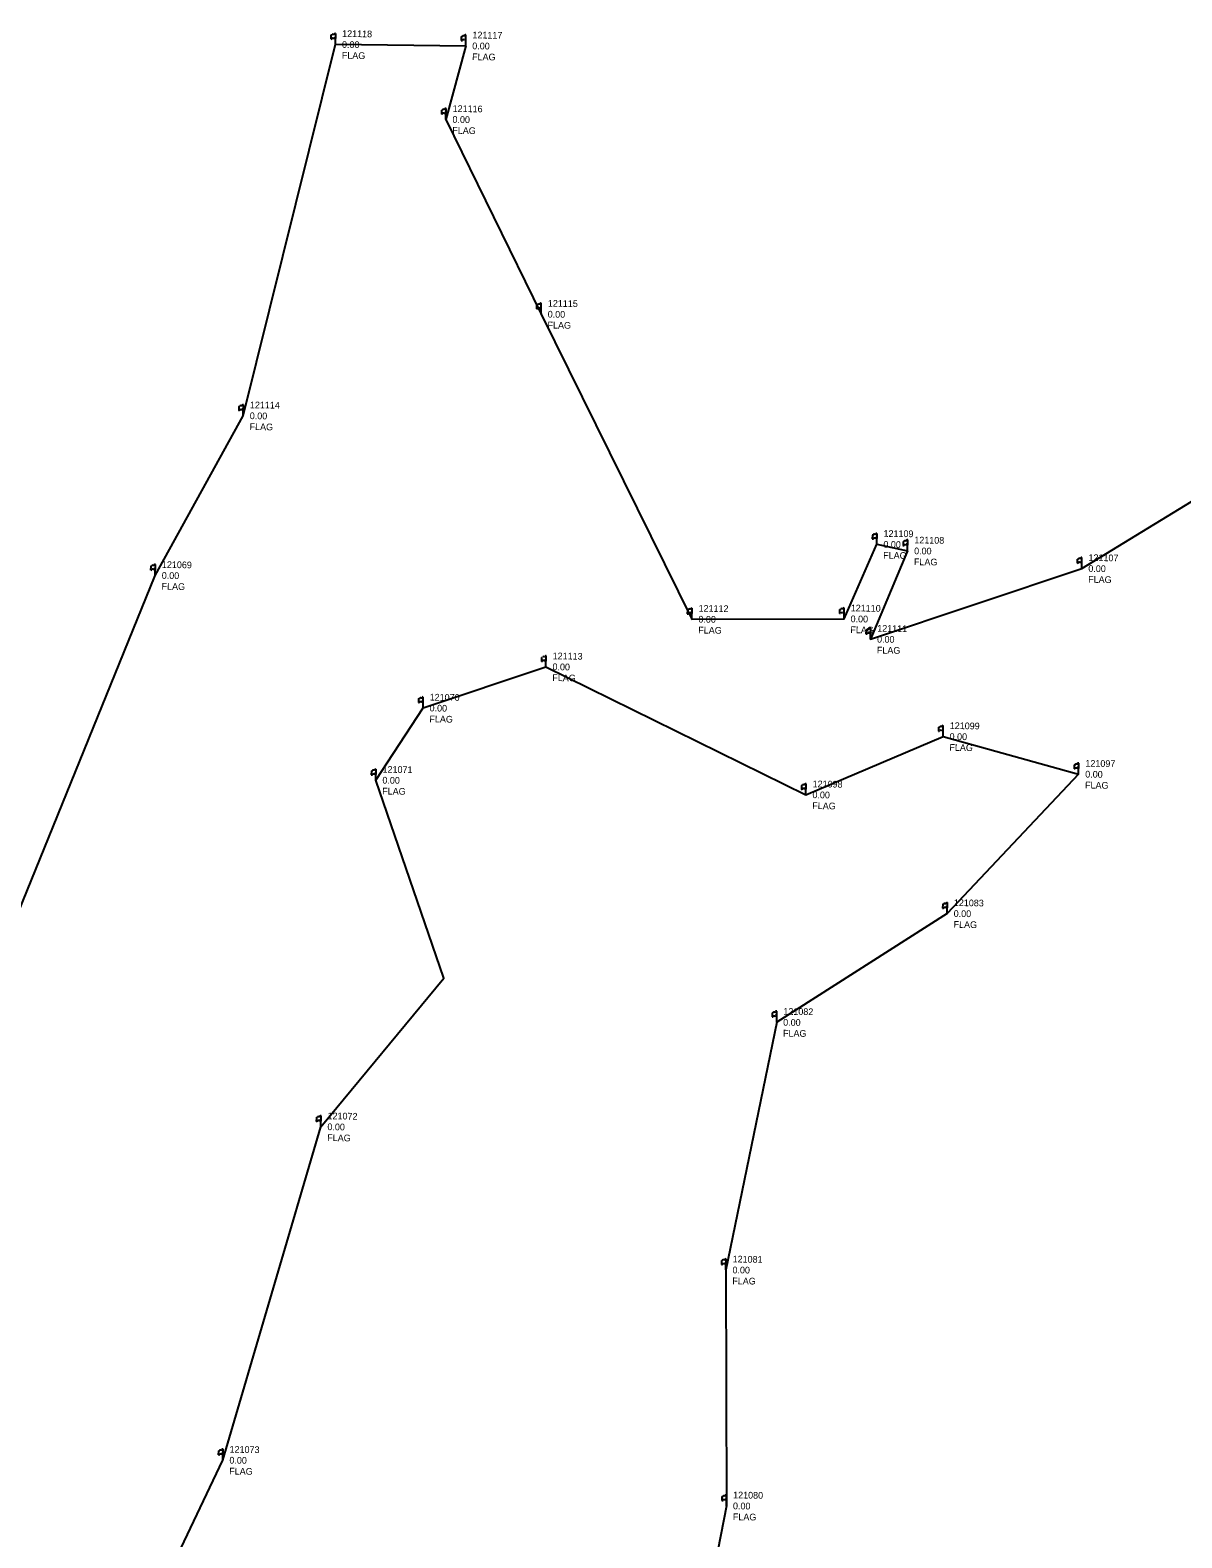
# Model space of a CAD drawing. Extents: x 84755 to 94190, y 99111 to 168318.
# Drawn here: x 86061.2 to 86198.6, y 137960.5 to 138140.4 of the extents above; entities that cross this region are included whole.
import ezdxf

# ---------------------------------------------------------------- set-up
doc = ezdxf.new("R2010")
doc.units = 0
for name, color, linetype in [('EX_PTS_TOPO_FGP', 7, 'Continuous'), ('EX_TOPO_FLAG', 7, 'Continuous'), ('S_DR_Swamp-marsh-wetland-Non-Permitted', 7, 'Continuous')]:
    doc.layers.add(name, color=color, linetype=linetype)

msp = doc.modelspace()

# ---------------------------------------------------------------- linework, layer by layer
at = {"layer": 'EX_TOPO_FLAG'}
for points in [[(86097.06, 138139.81), (86097.05, 138139.34)], [(86097.6, 138138.71), (86097.62, 138140.01)], [(86112.6, 138139.63), (86112.59, 138139.16)], [(86113.14, 138138.53), (86113.16, 138139.83)], [(86110.23, 138130.86), (86110.23, 138130.39)], [(86110.77, 138129.75), (86110.79, 138131.05)], [(86122.13, 138106.52), (86122.15, 138107.82)], [(86121.59, 138107.62), (86121.59, 138107.15)], [(86086.06, 138095.5), (86086.05, 138095.03)], [(86086.6, 138094.4), (86086.62, 138095.7)], [(86161.64, 138080.16), (86161.63, 138079.69)], [(86162.18, 138079.06), (86162.2, 138080.36)], [(86165.3, 138079.39), (86165.3, 138078.92)], [(86165.84, 138078.28), (86165.86, 138079.58)], [(86186.08, 138077.29), (86186.08, 138076.82)], [(86186.62, 138076.18), (86186.64, 138077.48)], [(86075.56, 138076.45), (86075.55, 138075.98)], [(86076.1, 138075.35), (86076.12, 138076.65)], [(86139.58, 138071.23), (86139.57, 138070.76)], [(86140.12, 138070.13), (86140.13, 138071.43)], [(86157.73, 138071.27), (86157.72, 138070.8)], [(86158.27, 138070.17), (86158.29, 138071.47)], [(86160.89, 138068.85), (86160.88, 138068.38)], [(86161.43, 138067.74), (86161.45, 138069.04)], [(86122.17, 138065.56), (86122.16, 138065.08)], [(86122.71, 138064.45), (86122.73, 138065.75)], [(86107.5, 138060.64), (86107.5, 138060.17)], [(86108.04, 138059.53), (86108.06, 138060.83)], [(86170.08, 138056.13), (86170.1, 138057.43)], [(86169.54, 138057.23), (86169.53, 138056.76)], [(86101.88, 138052.02), (86101.87, 138051.55)], [(86102.42, 138050.92), (86102.44, 138052.22)], [(86185.71, 138052.74), (86185.71, 138052.27)], [(86186.25, 138051.64), (86186.27, 138052.94)], [(86153.18, 138050.28), (86153.17, 138049.81)], [(86153.72, 138049.18), (86153.74, 138050.48)], [(86170.03, 138036.11), (86170.02, 138035.64)], [(86170.57, 138035.01), (86170.59, 138036.31)], [(86150.23, 138022.04), (86150.24, 138023.34)], [(86149.68, 138023.15), (86149.68, 138022.68)], [(86095.32, 138010.67), (86095.31, 138010.2)], [(86095.86, 138009.57), (86095.88, 138010.87)], [(86143.64, 137993.59), (86143.63, 137993.12)], [(86144.18, 137992.49), (86144.2, 137993.79)], [(86084.17, 137969.79), (86084.19, 137971.09)], [(86083.63, 137970.89), (86083.62, 137970.42)], [(86144.24, 137964.35), (86144.26, 137965.65)], [(86143.7, 137965.45), (86143.69, 137964.98)]]:
    msp.add_lwpolyline(points, dxfattribs=at)
for centre, start, end in [((86097.05, 138139.55), 269.1728, 309.4902), ((86097.06, 138140.02), 269.1728, 309.4902), ((86097.33, 138139.22), 89.1728, 129.4902), ((86097.33, 138139.69), 89.1728, 129.4902), ((86097.33, 138139.65), 269.1728, 309.4902), ((86097.34, 138140.12), 269.1728, 309.4902), ((86097.61, 138139.32), 89.1728, 129.4902), ((86097.61, 138139.79), 89.1728, 129.4902), ((86112.6, 138139.38), 269.1728, 309.4902), ((86112.6, 138139.85), 269.1728, 309.4902), ((86112.87, 138139.05), 89.1728, 129.4902), ((86112.88, 138139.52), 89.1728, 129.4902), ((86112.87, 138139.48), 269.1728, 309.4902), ((86112.88, 138139.95), 269.1728, 309.4902), ((86113.15, 138139.15), 89.1728, 129.4902), ((86113.16, 138139.62), 89.1728, 129.4902), ((86110.24, 138131.07), 269.1728, 309.4902), ((86110.23, 138130.6), 269.1728, 309.4902), ((86110.51, 138130.74), 89.1728, 129.4902), ((86110.5, 138130.27), 89.1728, 129.4902), ((86110.52, 138131.17), 269.1728, 309.4902), ((86110.51, 138130.7), 269.1728, 309.4902), ((86110.79, 138130.84), 89.1728, 129.4902), ((86110.78, 138130.37), 89.1728, 129.4902), ((86121.87, 138107.51), 89.1728, 129.4902), ((86121.88, 138107.94), 269.1728, 309.4902), ((86122.15, 138107.6), 89.1728, 129.4902), ((86121.6, 138107.84), 269.1728, 309.4902), ((86121.59, 138107.37), 269.1728, 309.4902), ((86121.86, 138107.03), 89.1728, 129.4902), ((86121.87, 138107.47), 269.1728, 309.4902), ((86122.14, 138107.13), 89.1728, 129.4902), ((86086.06, 138095.72), 269.1728, 309.4902), ((86086.33, 138094.91), 89.1728, 129.4902), ((86086.33, 138095.39), 89.1728, 129.4902), ((86086.33, 138095.34), 269.1728, 309.4902), ((86086.34, 138095.82), 269.1728, 309.4902), ((86086.61, 138095.01), 89.1728, 129.4902), ((86086.61, 138095.48), 89.1728, 129.4902), ((86086.05, 138095.25), 269.1728, 309.4902), ((86161.63, 138079.91), 269.1728, 309.4902), ((86161.64, 138080.38), 269.1728, 309.4902), ((86161.91, 138079.58), 89.1728, 129.4902), ((86161.91, 138080.05), 89.1728, 129.4902), ((86161.91, 138080.01), 269.1728, 309.4902), ((86161.92, 138080.48), 269.1728, 309.4902), ((86162.19, 138079.67), 89.1728, 129.4902), ((86162.19, 138080.14), 89.1728, 129.4902), ((86165.31, 138079.6), 269.1728, 309.4902), ((86165.3, 138079.13), 269.1728, 309.4902), ((86165.58, 138079.27), 89.1728, 129.4902), ((86165.57, 138078.8), 89.1728, 129.4902), ((86165.59, 138079.7), 269.1728, 309.4902), ((86165.58, 138079.23), 269.1728, 309.4902), ((86165.86, 138079.37), 89.1728, 129.4902), ((86165.85, 138078.9), 89.1728, 129.4902), ((86186.09, 138077.5), 269.1728, 309.4902), ((86186.36, 138077.17), 89.1728, 129.4902), ((86186.37, 138077.6), 269.1728, 309.4902), ((86075.56, 138076.2), 269.1728, 309.4902), ((86075.56, 138076.67), 269.1728, 309.4902), ((86075.83, 138075.87), 89.1728, 129.4902), ((86075.84, 138076.34), 89.1728, 129.4902), ((86075.84, 138076.3), 269.1728, 309.4902), ((86075.84, 138076.77), 269.1728, 309.4902), ((86076.11, 138075.96), 89.1728, 129.4902), ((86186.08, 138077.03), 269.1728, 309.4902), ((86186.35, 138076.7), 89.1728, 129.4902), ((86186.36, 138077.13), 269.1728, 309.4902), ((86186.63, 138076.8), 89.1728, 129.4902), ((86139.57, 138070.98), 269.1728, 309.4902), ((86139.58, 138071.45), 269.1728, 309.4902), ((86139.85, 138070.65), 89.1728, 129.4902), ((86139.85, 138071.12), 89.1728, 129.4902), ((86139.85, 138071.08), 269.1728, 309.4902), ((86139.86, 138071.55), 269.1728, 309.4902), ((86140.13, 138070.74), 89.1728, 129.4902), ((86140.13, 138071.21), 89.1728, 129.4902), ((86157.73, 138071.49), 269.1728, 309.4902), ((86158, 138070.68), 89.1728, 129.4902), ((86158, 138071.16), 89.1728, 129.4902), ((86158, 138071.12), 269.1728, 309.4902), ((86158.01, 138071.59), 269.1728, 309.4902), ((86158.28, 138070.78), 89.1728, 129.4902), ((86158.28, 138071.25), 89.1728, 129.4902), ((86160.88, 138068.59), 269.1728, 309.4902), ((86160.89, 138069.06), 269.1728, 309.4902), ((86161.16, 138068.26), 89.1728, 129.4902), ((86161.16, 138068.73), 89.1728, 129.4902), ((86161.16, 138068.69), 269.1728, 309.4902), ((86161.17, 138069.16), 269.1728, 309.4902), ((86161.44, 138068.36), 89.1728, 129.4902), ((86161.44, 138068.83), 89.1728, 129.4902), ((86122.17, 138065.3), 269.1728, 309.4902), ((86122.17, 138065.77), 269.1728, 309.4902), ((86122.44, 138064.97), 89.1728, 129.4902), ((86122.45, 138065.44), 89.1728, 129.4902), ((86122.45, 138065.4), 269.1728, 309.4902), ((86122.45, 138065.87), 269.1728, 309.4902), ((86122.72, 138065.07), 89.1728, 129.4902), ((86107.51, 138060.85), 269.1728, 309.4902), ((86107.5, 138060.38), 269.1728, 309.4902), ((86107.78, 138060.52), 89.1728, 129.4902), ((86107.77, 138060.05), 89.1728, 129.4902), ((86107.79, 138060.95), 269.1728, 309.4902), ((86107.78, 138060.48), 269.1728, 309.4902), ((86108.05, 138060.15), 89.1728, 129.4902), ((86169.82, 138057.55), 269.1728, 309.4902), ((86170.1, 138057.21), 89.1728, 129.4902), ((86169.53, 138056.98), 269.1728, 309.4902), ((86169.54, 138057.45), 269.1728, 309.4902), ((86169.81, 138056.65), 89.1728, 129.4902), ((86169.82, 138057.12), 89.1728, 129.4902), ((86169.81, 138057.08), 269.1728, 309.4902), ((86170.09, 138056.74), 89.1728, 129.4902), ((86101.88, 138052.24), 269.1728, 309.4902), ((86102.15, 138051.91), 89.1728, 129.4902), ((86102.16, 138052.34), 269.1728, 309.4902), ((86102.43, 138052), 89.1728, 129.4902), ((86185.72, 138052.96), 269.1728, 309.4902), ((86185.71, 138052.49), 269.1728, 309.4902), ((86185.99, 138052.63), 89.1728, 129.4902), ((86185.98, 138052.16), 89.1728, 129.4902), ((86186, 138053.06), 269.1728, 309.4902), ((86185.99, 138052.59), 269.1728, 309.4902), ((86186.27, 138052.72), 89.1728, 129.4902), ((86186.26, 138052.25), 89.1728, 129.4902), ((86101.87, 138051.77), 269.1728, 309.4902), ((86102.15, 138051.44), 89.1728, 129.4902), ((86102.15, 138051.87), 269.1728, 309.4902), ((86102.43, 138051.53), 89.1728, 129.4902), ((86153.18, 138050.5), 269.1728, 309.4902), ((86153.45, 138050.17), 89.1728, 129.4902), ((86153.46, 138050.6), 269.1728, 309.4902), ((86153.73, 138050.26), 89.1728, 129.4902), ((86153.17, 138050.03), 269.1728, 309.4902), ((86153.45, 138049.7), 89.1728, 129.4902), ((86153.45, 138050.13), 269.1728, 309.4902), ((86153.73, 138049.79), 89.1728, 129.4902), ((86170.03, 138036.33), 269.1728, 309.4902), ((86170.31, 138035.99), 89.1728, 129.4902), ((86170.31, 138035.95), 269.1728, 309.4902), ((86170.31, 138036.42), 269.1728, 309.4902), ((86170.58, 138035.62), 89.1728, 129.4902), ((86170.59, 138036.09), 89.1728, 129.4902), ((86170.03, 138035.86), 269.1728, 309.4902), ((86170.3, 138035.52), 89.1728, 129.4902), ((86149.69, 138023.36), 269.1728, 309.4902), ((86149.96, 138023.03), 89.1728, 129.4902), ((86149.97, 138023.46), 269.1728, 309.4902), ((86150.24, 138023.13), 89.1728, 129.4902), ((86149.68, 138022.89), 269.1728, 309.4902), ((86149.95, 138022.56), 89.1728, 129.4902), ((86149.96, 138022.99), 269.1728, 309.4902), ((86150.23, 138022.66), 89.1728, 129.4902), ((86095.32, 138010.89), 269.1728, 309.4902), ((86095.59, 138010.56), 89.1728, 129.4902), ((86095.6, 138010.99), 269.1728, 309.4902), ((86095.87, 138010.66), 89.1728, 129.4902), ((86095.31, 138010.42), 269.1728, 309.4902), ((86095.59, 138010.09), 89.1728, 129.4902), ((86095.59, 138010.52), 269.1728, 309.4902), ((86095.87, 138010.19), 89.1728, 129.4902), ((86143.63, 137993.34), 269.1728, 309.4902), ((86143.64, 137993.81), 269.1728, 309.4902), ((86143.91, 137993.01), 89.1728, 129.4902), ((86143.91, 137993.48), 89.1728, 129.4902), ((86143.91, 137993.44), 269.1728, 309.4902), ((86143.92, 137993.91), 269.1728, 309.4902), ((86144.19, 137993.1), 89.1728, 129.4902), ((86144.19, 137993.57), 89.1728, 129.4902), ((86083.91, 137971.21), 269.1728, 309.4902), ((86084.19, 137970.88), 89.1728, 129.4902), ((86083.63, 137970.64), 269.1728, 309.4902), ((86083.63, 137971.11), 269.1728, 309.4902), ((86083.9, 137970.31), 89.1728, 129.4902), ((86083.91, 137970.78), 89.1728, 129.4902), ((86083.91, 137970.74), 269.1728, 309.4902), ((86144.26, 137965.43), 89.1728, 129.4902), ((86143.7, 137965.19), 269.1728, 309.4902), ((86143.7, 137965.66), 269.1728, 309.4902), ((86143.97, 137964.86), 89.1728, 129.4902), ((86143.98, 137965.29), 269.1728, 309.4902), ((86143.98, 137965.76), 269.1728, 309.4902), ((86144.25, 137964.96), 89.1728, 129.4902)]:
    msp.add_arc(centre, 0.215, start, end, dxfattribs=at)
for centre, major_axis, start_param, end_param in [((86186.64, 138077.27), (-0.213, -0.027), 4.574127, 5.277799), ((86076.12, 138076.44), (-0.213, -0.033), 4.54325, 5.246922), ((86157.72, 138071.02), (0.208, 0.054), 4.443002, 5.146674), ((86122.73, 138065.54), (-0.206, -0.063), 4.401351, 5.105023), ((86108.06, 138060.62), (-0.215, -0.016), 4.621878, 5.32555), ((86084.18, 137970.41), (-0.034, 0.212), 6.109465, 6.813137), ((86143.98, 137965.33), (-0.053, 0.208), 6.018054, 6.721727)]:
    msp.add_ellipse(centre, major_axis=major_axis, ratio=0.999999, start_param=start_param, end_param=end_param, dxfattribs=at)
at = {"layer": 'S_DR_Swamp-marsh-wetland-Non-Permitted'}
msp.add_lwpolyline([(86056.51, 138027.24), (86076.1, 138075.35), (86086.6, 138094.4), (86097.6, 138138.71), (86113.14, 138138.53), (86110.77, 138129.75), (86122.13, 138106.52), (86140.12, 138070.13), (86158.27, 138070.17), (86162.18, 138079.06), (86165.84, 138078.28), (86161.43, 138067.74), (86186.62, 138076.18), (86204.02, 138086.77)], dxfattribs=at)
msp.add_lwpolyline([(86122.71, 138064.45), (86153.72, 138049.18), (86170.08, 138056.13), (86186.25, 138051.64), (86170.57, 138035.01), (86150.23, 138022.04), (86144.18, 137992.49), (86144.24, 137964.35), (86140.72, 137946.25), (86145.96, 137930.14), (86125.85, 137905.88), (86110.78, 137886.94), (86090.43, 137893.31), (86091.09, 137913.46), (86062.24, 137923.69), (86084.17, 137969.79), (86095.86, 138009.57), (86110.51, 138027.28), (86102.42, 138050.92), (86108.04, 138059.53)], close=True, dxfattribs=at)

# ---------------------------------------------------------------- texts
at = {"layer": 'EX_PTS_TOPO_FGP'}
for s, p in [('121118', (86098.39, 138139.59)), ('121117', (86113.93, 138139.42)), ('0.00', (86098.37, 138138.29)), ('0.00', (86113.91, 138138.12)), ('FLAG', (86098.35, 138136.99)), ('FLAG', (86113.89, 138136.82)), ('121116', (86111.57, 138130.64)), ('0.00', (86111.55, 138129.34)), ('FLAG', (86111.53, 138128.04)), ('121115', (86122.93, 138107.41)), ('0.00', (86122.91, 138106.11)), ('FLAG', (86122.89, 138104.81)), ('121114', (86087.39, 138095.29)), ('0.00', (86087.37, 138093.99)), ('FLAG', (86087.35, 138092.69)), ('121109', (86162.97, 138079.95)), ('0.00', (86162.95, 138078.65)), ('121108', (86166.64, 138079.17)), ('FLAG', (86162.93, 138077.35)), ('0.00', (86166.62, 138077.87)), ('FLAG', (86166.6, 138076.57)), ('121107', (86187.42, 138077.07)), ('0.00', (86076.87, 138074.94)), ('121069', (86076.89, 138076.24)), ('0.00', (86187.4, 138075.77)), ('FLAG', (86076.85, 138073.64)), ('FLAG', (86187.38, 138074.47)), ('121112', (86140.91, 138071.02)), ('121110', (86159.06, 138071.06)), ('0.00', (86140.89, 138069.72)), ('0.00', (86159.04, 138069.76)), ('FLAG', (86140.87, 138068.42)), ('FLAG', (86159.02, 138068.46)), ('0.00', (86162.2, 138067.33)), ('121111', (86162.22, 138068.63)), ('FLAG', (86162.18, 138066.03)), ('0.00', (86123.48, 138064.04)), ('121113', (86123.5, 138065.34)), ('FLAG', (86123.46, 138062.74)), ('121070', (86108.83, 138060.42)), ('0.00', (86108.82, 138059.12)), ('FLAG', (86108.8, 138057.82)), ('121099', (86170.87, 138057.02)), ('0.00', (86170.85, 138055.72)), ('FLAG', (86170.83, 138054.42)), ('121071', (86103.21, 138051.81)), ('0.00', (86187.03, 138051.23)), ('121097', (86187.05, 138052.53)), ('0.00', (86103.19, 138050.51)), ('121098', (86154.51, 138050.07)), ('FLAG', (86187.01, 138049.93)), ('FLAG', (86103.17, 138049.21)), ('0.00', (86154.49, 138048.77)), ('FLAG', (86154.47, 138047.47)), ('121083', (86171.36, 138035.9)), ('0.00', (86171.34, 138034.6)), ('FLAG', (86171.33, 138033.3)), ('121082', (86151.02, 138022.93)), ('0.00', (86151, 138021.63)), ('FLAG', (86150.98, 138020.33)), ('121072', (86096.65, 138010.46)), ('0.00', (86096.63, 138009.16)), ('FLAG', (86096.61, 138007.86)), ('0.00', (86144.95, 137992.08)), ('121081', (86144.97, 137993.38)), ('FLAG', (86144.93, 137990.78)), ('121073', (86084.96, 137970.68)), ('0.00', (86084.94, 137969.38)), ('FLAG', (86084.92, 137968.08)), ('121080', (86145.03, 137965.23)), ('0.00', (86145.01, 137963.93)), ('FLAG', (86145, 137962.63))]:
    msp.add_text(s, height=0.8, rotation=359.1728, dxfattribs=at).set_placement(p)

doc.saveas('drawing.dxf')
